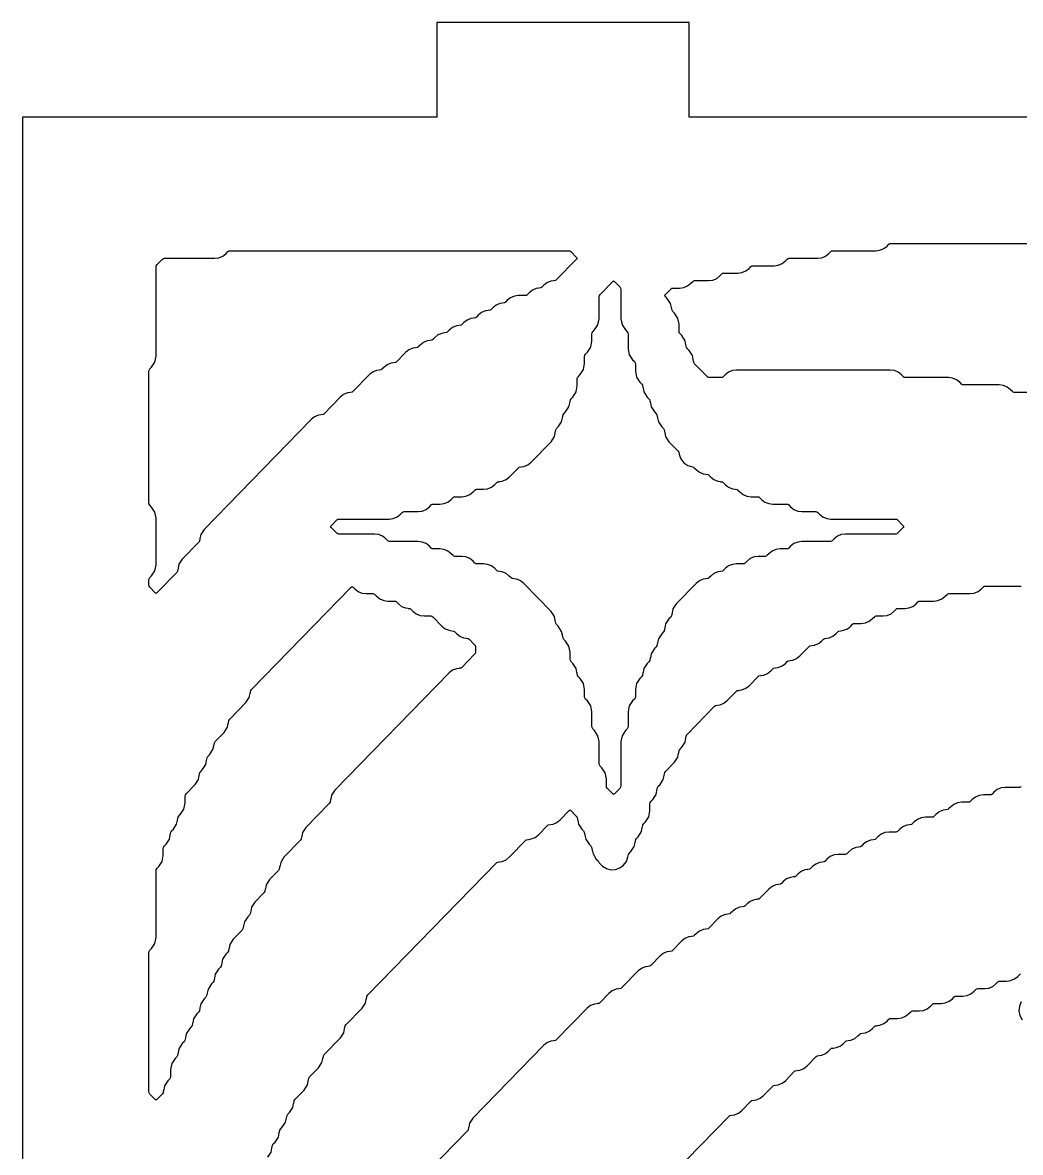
# Model space of a CAD drawing. Header units: millimetres. Extents: x 10 to 410, y 18 to 283.
# Drawn here: x 79 to 110.63, y 247.18 to 283 of the extents above; entities that cross this region are included whole.
import ezdxf

# ---------------------------------------------------------------- set-up
doc = ezdxf.new("R2010")
doc.units = ezdxf.units.MM
doc.layers.add('CUT', color=1, linetype='Continuous')

msp = doc.modelspace()

# ---------------------------------------------------------------- linework, layer by layer
at = {"layer": 'CUT'}
for points in [[(121.134, 157), (129.134, 157), (129.134, 160), (142.2679, 160), (142.2679, 280), (129.134, 280), (129.134, 283), (121.134, 283), (121.134, 280), (100.134, 280), (100.134, 283), (92.134, 283), (92.134, 280), (79, 280), (79, 160), (92.134, 160), (92.134, 157), (100.134, 157), (100.134, 160), (121.134, 160)], [(83.0338, 265.0961), (83.0088, 265.1344), (83, 265.1792), (83, 265.3187), (83.0088, 265.3635), (83.0338, 265.4018), (83.0884, 265.4577), (83.1934, 265.6184), (83.2303, 265.8067), (83.2303, 267.2903), (83.1934, 267.4787), (83.0884, 267.6393), (83.0338, 267.6953), (83.0088, 267.7335), (83, 267.7784), (83, 271.9347), (83.0088, 271.9796), (83.0338, 272.0178), (83.0884, 272.0738), (83.1934, 272.2344), (83.2303, 272.4228), (83.2303, 275.2427), (83.2391, 275.2876), (83.2641, 275.3258), (83.4373, 275.5036), (83.4623, 275.5232), (83.4939, 275.5274), (85.0919, 275.5274), (85.2234, 275.545), (85.3457, 275.5966), (85.45, 275.6785), (85.5099, 275.7399), (85.5349, 275.7595), (85.5664, 275.7637), (96.3231, 275.7637), (96.3546, 275.7595), (96.3797, 275.7399), (96.5597, 275.5551), (96.5794, 275.5274), (96.5597, 275.4997), (95.9191, 274.8424), (95.8941, 274.8228), (95.8295, 274.8141), (95.8298, 274.8123), (95.745, 274.801), (95.6228, 274.7494), (95.5184, 274.6675), (95.4585, 274.6061), (95.4335, 274.5865), (95.369, 274.5779), (95.3692, 274.576), (95.2844, 274.5647), (95.1622, 274.5131), (95.0578, 274.4313), (94.998, 274.3698), (94.9729, 274.3502), (94.9414, 274.346), (94.725, 274.346), (94.5936, 274.3284), (94.4713, 274.2768), (94.367, 274.195), (94.3071, 274.1336), (94.2821, 274.1139), (94.2175, 274.1053), (94.2178, 274.1035), (94.133, 274.0921), (94.0108, 274.0406), (93.9064, 273.9587), (93.8466, 273.8973), (93.8215, 273.8776), (93.757, 273.869), (93.7572, 273.8672), (93.6724, 273.8558), (93.5502, 273.8043), (93.4458, 273.7224), (93.386, 273.661), (93.361, 273.6414), (93.2964, 273.6327), (93.2967, 273.6309), (93.2119, 273.6195), (93.0896, 273.568), (92.9853, 273.4861), (92.9254, 273.4247), (92.9004, 273.4051), (92.8358, 273.3964), (92.8361, 273.3946), (92.7513, 273.3832), (92.6291, 273.3317), (92.5247, 273.2498), (92.4649, 273.1884), (92.4398, 273.1688), (92.3753, 273.1601), (92.3755, 273.1583), (92.2907, 273.147), (92.1685, 273.0954), (92.0641, 273.0135), (92.0043, 272.9521), (91.9793, 272.9325), (91.9147, 272.9239), (91.915, 272.922), (91.8302, 272.9107), (91.7079, 272.8591), (91.6036, 272.7772), (91.5437, 272.7158), (91.5187, 272.6962), (91.4541, 272.6876), (91.4544, 272.6857), (91.3696, 272.6744), (91.2474, 272.6228), (91.143, 272.541), (90.8529, 272.2433), (90.8278, 272.2236), (90.7633, 272.215), (90.7635, 272.2132), (90.6787, 272.2018), (90.5565, 272.1503), (90.4522, 272.0684), (90.3923, 272.007), (90.3673, 271.9873), (90.3027, 271.9787), (90.303, 271.9769), (90.2182, 271.9655), (90.096, 271.914), (89.9916, 271.8321), (89.4712, 271.2981), (89.4461, 271.2785), (89.3816, 271.2698), (89.3818, 271.268), (89.2971, 271.2567), (89.1748, 271.2051), (89.0705, 271.1232), (88.55, 270.5893), (88.525, 270.5696), (88.4605, 270.561), (88.4607, 270.5592), (88.3759, 270.5478), (88.2537, 270.4963), (88.1493, 270.4144), (84.7539, 266.9304), (84.6488, 266.7698), (84.6242, 266.6439), (84.6213, 266.6445), (84.6032, 266.5521), (84.5782, 266.5138), (84.0631, 265.9853), (83.958, 265.8247), (83.9333, 265.6988), (83.9304, 265.6993), (83.9124, 265.6069), (83.8873, 265.5687), (83.2582, 264.9232), (83.2303, 264.9024), (83.2024, 264.9232)], [(88.9641, 267.2335), (88.9891, 267.2532), (89.0207, 267.2574), (90.6187, 267.2574), (90.7502, 267.275), (90.8724, 267.3265), (90.9768, 267.4084), (91.0367, 267.4698), (91.0617, 267.4895), (91.0932, 267.4937), (91.5399, 267.4937), (91.6714, 267.5113), (91.7936, 267.5628), (91.8979, 267.6447), (91.9578, 267.7061), (91.9828, 267.7257), (92.0144, 267.73), (92.2307, 267.73), (92.3622, 267.7476), (92.4844, 267.7991), (92.5888, 267.881), (92.6486, 267.9424), (92.6737, 267.962), (92.7052, 267.9662), (92.9216, 267.9662), (93.0531, 267.9838), (93.1753, 268.0354), (93.2796, 268.1173), (93.3395, 268.1787), (93.3645, 268.1983), (93.3961, 268.2025), (93.6124, 268.2025), (93.7439, 268.2201), (93.8661, 268.2717), (93.9705, 268.3536), (94.0303, 268.415), (94.0554, 268.4346), (94.1199, 268.4432), (94.1197, 268.4451), (94.2045, 268.4564), (94.3267, 268.508), (94.4311, 268.5898), (94.7212, 268.8875), (94.7462, 268.9072), (94.8108, 268.9158), (94.8105, 268.9176), (94.8953, 268.929), (95.0175, 268.9805), (95.1219, 269.0624), (95.7539, 269.7109), (95.859, 269.8715), (95.8836, 269.9974), (95.8866, 269.9969), (95.9046, 270.0893), (95.9297, 270.1275), (95.9842, 270.1835), (96.0893, 270.3441), (96.1139, 270.47), (96.1168, 270.4694), (96.1349, 270.5618), (96.1599, 270.6001), (96.2145, 270.6561), (96.3196, 270.8167), (96.3442, 270.9426), (96.3471, 270.942), (96.3652, 271.0344), (96.3902, 271.0727), (96.4448, 271.1286), (96.5499, 271.2892), (96.5867, 271.4776), (96.5867, 271.6984), (96.5955, 271.7433), (96.6205, 271.7815), (96.6751, 271.8375), (96.7801, 271.9981), (96.817, 272.1865), (96.817, 272.4073), (96.8258, 272.4521), (96.8508, 272.4904), (96.9053, 272.5464), (97.0104, 272.707), (97.0473, 272.8953), (97.0473, 273.1161), (97.056, 273.161), (97.0811, 273.1992), (97.1356, 273.2552), (97.2407, 273.4158), (97.2776, 273.6042), (97.2776, 274.2976), (97.2863, 274.3424), (97.3114, 274.3807), (97.7102, 274.7899), (97.7381, 274.8106), (97.766, 274.7899), (97.9346, 274.617), (97.9596, 274.5787), (97.9684, 274.5338), (97.9684, 273.6042), (98.0052, 273.4158), (98.1103, 273.2552), (98.1649, 273.1992), (98.1899, 273.161), (98.1987, 273.1161), (98.1987, 272.659), (98.2355, 272.4707), (98.3406, 272.3101), (98.3952, 272.2541), (98.4202, 272.2158), (98.429, 272.171), (98.429, 271.9502), (98.4658, 271.7618), (98.5709, 271.6012), (98.6254, 271.5452), (98.6505, 271.507), (98.6685, 271.4146), (98.6715, 271.4152), (98.6961, 271.2892), (98.8012, 271.1286), (98.8557, 271.0727), (98.8808, 271.0344), (98.8988, 270.942), (98.9018, 270.9426), (98.9264, 270.8167), (99.0315, 270.6561), (99.086, 270.6001), (99.111, 270.5618), (99.1291, 270.4694), (99.132, 270.47), (99.1567, 270.3441), (99.2617, 270.1835), (99.3163, 270.1275), (99.3413, 270.0893), (99.3594, 269.9969), (99.3623, 269.9974), (99.3869, 269.8715), (99.492, 269.7109), (99.7769, 269.4187), (99.8019, 269.3804), (99.8155, 269.3107), (99.8685, 269.1651), (99.9634, 269.0427), (100.0914, 268.9552), (100.2399, 268.9111), (100.2695, 268.9072), (100.2945, 268.8875), (100.3543, 268.8261), (100.4587, 268.7443), (100.5809, 268.6927), (100.6657, 268.6814), (100.6655, 268.6795), (100.73, 268.6709), (100.755, 268.6513), (100.8149, 268.5898), (100.9193, 268.508), (101.0415, 268.4564), (101.1263, 268.4451), (101.126, 268.4432), (101.1906, 268.4346), (101.2156, 268.415), (101.2755, 268.3536), (101.3798, 268.2717), (101.5021, 268.2201), (101.5869, 268.2088), (101.5866, 268.207), (101.6512, 268.1983), (101.6762, 268.1787), (101.736, 268.1173), (101.8404, 268.0354), (101.9626, 267.9838), (102.0941, 267.9662), (102.3105, 267.9662), (102.342, 267.962), (102.367, 267.9424), (102.4269, 267.881), (102.5312, 267.7991), (102.6535, 267.7476), (102.785, 267.73), (103.2316, 267.73), (103.2631, 267.7257), (103.2882, 267.7061), (103.348, 267.6447), (103.4524, 267.5628), (103.5746, 267.5113), (103.7061, 267.4937), (104.1527, 267.4937), (104.1843, 267.4895), (104.2093, 267.4698), (104.2691, 267.4084), (104.3735, 267.3265), (104.4957, 267.275), (104.6272, 267.2574), (106.6859, 267.2574), (106.7174, 267.2532), (106.7424, 267.2335), (106.9224, 267.0488), (106.9421, 267.0211), (106.9224, 266.9934), (106.7424, 266.8087), (106.7174, 266.789), (106.6859, 266.7848), (105.0878, 266.7848), (104.9563, 266.7672), (104.8341, 266.7157), (104.7297, 266.6338), (104.6699, 266.5724), (104.6448, 266.5527), (104.6133, 266.5485), (103.7061, 266.5485), (103.5746, 266.5309), (103.4524, 266.4794), (103.348, 266.3975), (103.2882, 266.3361), (103.2631, 266.3165), (103.2316, 266.3122), (103.0152, 266.3122), (102.8838, 266.2946), (102.7615, 266.2431), (102.6572, 266.1612), (102.5973, 266.0998), (102.5723, 266.0802), (102.5408, 266.0759), (102.3244, 266.0759), (102.1929, 266.0584), (102.0707, 266.0068), (101.9663, 265.9249), (101.9065, 265.8635), (101.8814, 265.8439), (101.8499, 265.8397), (101.6335, 265.8397), (101.5021, 265.8221), (101.3798, 265.7705), (101.2755, 265.6886), (101.2156, 265.6272), (101.1906, 265.6076), (101.126, 265.599), (101.1263, 265.5971), (101.0415, 265.5858), (100.9193, 265.5342), (100.8149, 265.4524), (100.755, 265.3909), (100.73, 265.3713), (100.6655, 265.3627), (100.6657, 265.3608), (100.5809, 265.3495), (100.4587, 265.2979), (100.3543, 265.2161), (99.7223, 264.5676), (99.6172, 264.407), (99.5926, 264.2811), (99.5897, 264.2816), (99.5716, 264.1892), (99.5466, 264.151), (99.492, 264.095), (99.3869, 263.9344), (99.3623, 263.8085), (99.3594, 263.809), (99.3413, 263.7166), (99.3163, 263.6784), (99.2617, 263.6224), (99.1567, 263.4618), (99.132, 263.3359), (99.1291, 263.3365), (99.111, 263.2441), (99.086, 263.2058), (99.0315, 263.1498), (98.9264, 262.9892), (98.9018, 262.8633), (98.8988, 262.8639), (98.8808, 262.7715), (98.8557, 262.7332), (98.8012, 262.6773), (98.6961, 262.5167), (98.6715, 262.3908), (98.6685, 262.3913), (98.6505, 262.2989), (98.6254, 262.2607), (98.5709, 262.2047), (98.4658, 262.0441), (98.429, 261.8557), (98.429, 261.6349), (98.4202, 261.5901), (98.3952, 261.5518), (98.3406, 261.4958), (98.2355, 261.3352), (98.1987, 261.1469), (98.1987, 260.6898), (98.1899, 260.6449), (98.1649, 260.6067), (98.1103, 260.5507), (98.0052, 260.3901), (97.9684, 260.2017), (97.9684, 258.7995), (97.9596, 258.7546), (97.9346, 258.7164), (97.766, 258.5434), (97.7381, 258.5227), (97.7102, 258.5434), (97.5416, 258.7164), (97.5166, 258.7546), (97.5078, 258.7995), (97.5078, 259.0203), (97.471, 259.2086), (97.3659, 259.3693), (97.3114, 259.4252), (97.2863, 259.4635), (97.2776, 259.5083), (97.2776, 260.2017), (97.2407, 260.3901), (97.1356, 260.5507), (97.0811, 260.6067), (97.056, 260.6449), (97.0473, 260.6898), (97.0473, 261.1469), (97.0104, 261.3352), (96.9053, 261.4958), (96.8508, 261.5518), (96.8258, 261.5901), (96.817, 261.6349), (96.817, 261.8557), (96.7801, 262.0441), (96.6751, 262.2047), (96.6205, 262.2607), (96.5955, 262.2989), (96.5774, 262.3913), (96.5745, 262.3908), (96.5499, 262.5167), (96.4448, 262.6773), (96.3902, 262.7332), (96.3652, 262.7715), (96.3564, 262.8164), (96.3564, 263.0372), (96.3196, 263.2255), (96.2145, 263.3861), (96.1599, 263.4421), (96.1349, 263.4804), (96.1168, 263.5728), (96.1139, 263.5722), (96.0893, 263.6981), (95.9842, 263.8587), (95.9297, 263.9147), (95.9046, 263.9529), (95.8866, 264.0453), (95.8836, 264.0448), (95.859, 264.1707), (95.7539, 264.3313), (94.8916, 265.2161), (94.7873, 265.2979), (94.665, 265.3495), (94.5802, 265.3608), (94.5805, 265.3627), (94.5159, 265.3713), (94.4909, 265.3909), (94.4311, 265.4524), (94.3267, 265.5342), (94.2045, 265.5858), (94.1197, 265.5971), (94.1199, 265.599), (94.0554, 265.6076), (94.0303, 265.6272), (93.9705, 265.6886), (93.8661, 265.7705), (93.7439, 265.8221), (93.6124, 265.8397), (93.3961, 265.8397), (93.3645, 265.8439), (93.3395, 265.8635), (93.2796, 265.9249), (93.1753, 266.0068), (93.0531, 266.0584), (92.9216, 266.0759), (92.7052, 266.0759), (92.6737, 266.0802), (92.6486, 266.0998), (92.5888, 266.1612), (92.4844, 266.2431), (92.3622, 266.2946), (92.2307, 266.3122), (92.0144, 266.3122), (91.9828, 266.3165), (91.9578, 266.3361), (91.8979, 266.3975), (91.7936, 266.4794), (91.6714, 266.5309), (91.5399, 266.5485), (90.6327, 266.5485), (90.6011, 266.5527), (90.5761, 266.5724), (90.5162, 266.6338), (90.4119, 266.7157), (90.2897, 266.7672), (90.1582, 266.7848), (89.0207, 266.7848), (88.9891, 266.789), (88.9641, 266.8087), (88.7841, 266.9934), (88.7644, 267.0211), (88.7841, 267.0488)], [(83.0338, 249.0286), (83.0088, 249.0669), (83, 249.1117), (83, 253.5043), (83.0088, 253.5492), (83.0338, 253.5874), (83.0884, 253.6434), (83.1934, 253.804), (83.2303, 253.9924), (83.2303, 256.1035), (83.2391, 256.1483), (83.2641, 256.1866), (83.3186, 256.2426), (83.4237, 256.4032), (83.4606, 256.5915), (83.4606, 256.8123), (83.4693, 256.8572), (83.4944, 256.8954), (83.5489, 256.9514), (83.654, 257.112), (83.6786, 257.2379), (83.6816, 257.2374), (83.6996, 257.3298), (83.7247, 257.368), (83.7792, 257.424), (83.8843, 257.5846), (83.9089, 257.7105), (83.9118, 257.7099), (83.9299, 257.8023), (83.9549, 257.8406), (84.0095, 257.8966), (84.1146, 258.0572), (84.1514, 258.2455), (84.1514, 258.4663), (84.1602, 258.5112), (84.1852, 258.5495), (84.4701, 258.8417), (84.5751, 259.0023), (84.5998, 259.1282), (84.6027, 259.1277), (84.6208, 259.2201), (84.6458, 259.2583), (84.7003, 259.3143), (84.8054, 259.4749), (84.8301, 259.6008), (84.833, 259.6002), (84.851, 259.6926), (84.8761, 259.7309), (84.9306, 259.7869), (85.0357, 259.9475), (85.0603, 260.0734), (85.0633, 260.0728), (85.0813, 260.1652), (85.1064, 260.2035), (85.3912, 260.4957), (85.4963, 260.6563), (85.5209, 260.7822), (85.5238, 260.7817), (85.5419, 260.8741), (85.5669, 260.9123), (86.082, 261.4409), (86.1871, 261.6015), (86.2117, 261.7274), (86.2147, 261.7268), (86.2327, 261.8192), (86.2578, 261.8575), (89.42, 265.1022), (89.4479, 265.1229), (89.4758, 265.1022), (89.531, 265.0455), (89.6354, 264.9637), (89.7576, 264.9121), (89.8891, 264.8945), (90.1055, 264.8945), (90.137, 264.8903), (90.162, 264.8707), (90.2219, 264.8093), (90.3262, 264.7274), (90.4485, 264.6758), (90.5799, 264.6582), (90.7963, 264.6582), (90.8278, 264.654), (90.8529, 264.6344), (90.9127, 264.573), (91.0171, 264.4911), (91.1393, 264.4395), (91.2241, 264.4282), (91.2239, 264.4264), (91.2884, 264.4177), (91.3134, 264.3981), (91.3733, 264.3367), (91.4777, 264.2548), (91.5999, 264.2033), (91.7314, 264.1857), (91.9477, 264.1857), (91.9793, 264.1814), (92.0043, 264.1618), (92.2944, 263.8641), (92.3988, 263.7822), (92.521, 263.7307), (92.6058, 263.7193), (92.6056, 263.7175), (92.6701, 263.7089), (92.6951, 263.6892), (92.755, 263.6278), (92.8594, 263.5459), (92.9816, 263.4944), (93.0664, 263.483), (93.0661, 263.4812), (93.1307, 263.4726), (93.1557, 263.4529), (93.3289, 263.2752), (93.354, 263.2369), (93.3627, 263.1921), (93.3627, 263.0527), (93.354, 263.0078), (93.3289, 262.9695), (92.9254, 262.5555), (92.9004, 262.5359), (92.8358, 262.5272), (92.8361, 262.5254), (92.7513, 262.514), (92.6291, 262.4625), (92.5247, 262.3806), (88.899, 258.6604), (88.7939, 258.4998), (88.7693, 258.3739), (88.7664, 258.3744), (88.7483, 258.282), (88.7233, 258.2438), (87.9779, 257.479), (87.8728, 257.3184), (87.8482, 257.1924), (87.8452, 257.193), (87.8272, 257.1006), (87.8021, 257.0624), (87.287, 256.5338), (87.1819, 256.3732), (87.1573, 256.2473), (87.1544, 256.2479), (87.1363, 256.1555), (87.1113, 256.1172), (86.8265, 255.825), (86.7214, 255.6643), (86.6967, 255.5384), (86.6938, 255.539), (86.6758, 255.4466), (86.6507, 255.4084), (86.3659, 255.1161), (86.2608, 254.9555), (86.2362, 254.8296), (86.2333, 254.8301), (86.2152, 254.7377), (86.1902, 254.6995), (86.1356, 254.6435), (86.0305, 254.4829), (86.0059, 254.357), (86.003, 254.3576), (85.9849, 254.2652), (85.9599, 254.2269), (85.675, 253.9347), (85.57, 253.774), (85.5453, 253.6481), (85.5424, 253.6487), (85.5243, 253.5563), (85.4993, 253.5181), (85.4448, 253.4621), (85.3397, 253.3015), (85.315, 253.1756), (85.3121, 253.1761), (85.2941, 253.0837), (85.269, 253.0455), (85.2145, 252.9895), (85.1094, 252.8289), (85.0848, 252.703), (85.0818, 252.7036), (85.0638, 252.6112), (85.0387, 252.5729), (84.9842, 252.5169), (84.8791, 252.3563), (84.8545, 252.2304), (84.8516, 252.231), (84.8335, 252.1386), (84.8085, 252.1003), (84.7539, 252.0444), (84.6488, 251.8838), (84.6242, 251.7578), (84.6213, 251.7584), (84.6032, 251.666), (84.5782, 251.6278), (84.5236, 251.5718), (84.4185, 251.4112), (84.3939, 251.2853), (84.391, 251.2858), (84.3729, 251.1934), (84.3479, 251.1552), (84.2933, 251.0992), (84.1883, 250.9386), (84.1636, 250.8127), (84.1607, 250.8133), (84.1426, 250.7209), (84.1176, 250.6826), (84.0631, 250.6266), (83.958, 250.466), (83.9333, 250.3401), (83.9304, 250.3407), (83.9124, 250.2483), (83.8873, 250.21), (83.8328, 250.1541), (83.7277, 249.9935), (83.6908, 249.8051), (83.6908, 249.5843), (83.6821, 249.5394), (83.657, 249.5012), (83.6025, 249.4452), (83.4974, 249.2846), (83.4728, 249.1587), (83.4699, 249.1593), (83.4518, 249.0669), (83.4268, 249.0286), (83.2582, 248.8556), (83.2303, 248.8349), (83.2024, 248.8556)]]:
    msp.add_lwpolyline(points, close=True, dxfattribs=at)
for points in [[(111.1139, 271.2743), (110.437, 271.2743), (110.4055, 271.2785), (110.3804, 271.2981), (110.3206, 271.3595), (110.2162, 271.4414), (110.094, 271.493), (109.9625, 271.5105), (108.825, 271.5105), (108.7935, 271.5148), (108.7685, 271.5344), (108.7086, 271.5958), (108.6042, 271.6777), (108.482, 271.7292), (108.3505, 271.7468), (106.9828, 271.7468), (106.9512, 271.7511), (106.9262, 271.7707), (106.8663, 271.8321), (106.762, 271.914), (106.6398, 271.9655), (106.5083, 271.9831), (101.6335, 271.9831), (101.5021, 271.9655), (101.3798, 271.914), (101.2755, 271.8321), (101.2156, 271.7707), (101.1906, 271.7511), (101.1591, 271.7468), (100.7651, 271.7468), (100.7336, 271.7511), (100.7086, 271.7707), (100.305, 272.1847), (100.28, 272.223), (100.2619, 272.3154), (100.259, 272.3148), (100.2344, 272.4407), (100.1293, 272.6013), (100.0748, 272.6573), (100.0497, 272.6956), (100.0317, 272.788), (100.0287, 272.7874), (100.0041, 272.9133), (99.899, 273.0739), (99.8445, 273.1299), (99.8194, 273.1681), (99.8107, 273.213), (99.8107, 273.4338), (99.7738, 273.6221), (99.6687, 273.7828), (99.6142, 273.8387), (99.5892, 273.877), (99.5711, 273.9694), (99.5682, 273.9688), (99.5435, 274.0947), (99.4385, 274.2553), (99.3771, 274.3183), (99.3574, 274.346), (99.3771, 274.3737), (99.5571, 274.5584), (99.5822, 274.5781), (99.6137, 274.5823), (99.8301, 274.5823), (99.9615, 274.5999), (100.0838, 274.6514), (100.1881, 274.7333), (100.248, 274.7947), (100.273, 274.8143), (100.3045, 274.8186), (100.7512, 274.8186), (100.8827, 274.8362), (101.0049, 274.8877), (101.1093, 274.9696), (101.1691, 275.031), (101.1941, 275.0506), (101.2257, 275.0549), (101.6723, 275.0549), (101.8038, 275.0724), (101.926, 275.124), (102.0304, 275.2059), (102.0903, 275.2673), (102.1153, 275.2869), (102.1468, 275.2911), (102.8237, 275.2911), (102.9552, 275.3087), (103.0775, 275.3603), (103.1818, 275.4422), (103.2417, 275.5036), (103.2667, 275.5232), (103.2982, 275.5274), (104.2054, 275.5274), (104.3369, 275.545), (104.4591, 275.5966), (104.5635, 275.6785), (104.6234, 275.7399), (104.6484, 275.7595), (104.6799, 275.7637), (106.0477, 275.7637), (106.1792, 275.7813), (106.3014, 275.8329), (106.4058, 275.9147), (106.4656, 275.9761), (106.4907, 275.9958), (106.5222, 276), (111.0612, 276)], [(86.7729, 247.0274), (86.878, 247.188), (86.9026, 247.3139), (86.9055, 247.3133), (86.9236, 247.4057), (86.9486, 247.444), (87.0032, 247.4999), (87.1083, 247.6606), (87.1329, 247.7865), (87.1358, 247.7859), (87.1539, 247.8783), (87.1789, 247.9165), (87.2335, 247.9725), (87.3385, 248.1331), (87.3632, 248.259), (87.3661, 248.2585), (87.3842, 248.3509), (87.4092, 248.3891), (87.4637, 248.4451), (87.5688, 248.6057), (87.5934, 248.7316), (87.5964, 248.731), (87.6144, 248.8234), (87.6395, 248.8617), (87.9243, 249.154), (88.0294, 249.3146), (88.054, 249.4405), (88.0569, 249.4399), (88.075, 249.5323), (88.1, 249.5706), (88.3849, 249.8628), (88.49, 250.0234), (88.5146, 250.1493), (88.5175, 250.1488), (88.5356, 250.2412), (88.5606, 250.2794), (89.0757, 250.808), (89.1808, 250.9686), (89.2054, 251.0945), (89.2083, 251.0939), (89.2264, 251.1863), (89.2514, 251.2246), (89.7666, 251.7531), (89.8717, 251.9137), (89.8963, 252.0396), (89.8992, 252.0391), (89.9173, 252.1315), (89.9423, 252.1697), (94.0303, 256.3643), (94.0554, 256.384), (94.1199, 256.3926), (94.1197, 256.3944), (94.2045, 256.4058), (94.3267, 256.4573), (94.4311, 256.5392), (94.9515, 257.0732), (94.9765, 257.0928), (95.041, 257.1015), (95.0408, 257.1033), (95.1256, 257.1146), (95.2478, 257.1662), (95.3522, 257.2481), (95.6423, 257.5458), (95.6674, 257.5654), (95.7319, 257.574), (95.7317, 257.5759), (95.8164, 257.5872), (95.9387, 257.6388), (96.043, 257.7206), (96.3285, 258.0135), (96.3564, 258.0343), (96.3843, 258.0135), (96.5529, 257.8406), (96.5779, 257.8023), (96.596, 257.7099), (96.5989, 257.7105), (96.6235, 257.5846), (96.7286, 257.424), (96.7832, 257.368), (96.8082, 257.3298), (96.8263, 257.2374), (96.8292, 257.2379), (96.8538, 257.112), (96.9589, 256.9514), (97.0135, 256.8954), (97.0385, 256.8572), (97.0566, 256.7648), (97.0595, 256.7654), (97.0841, 256.6395), (97.1892, 256.4788), (97.2437, 256.4229), (97.2827, 256.3633), (97.3808, 256.2531), (97.5068, 256.1763), (97.6497, 256.1397), (97.7971, 256.1463), (97.9361, 256.1957), (98.0547, 256.2835), (98.1425, 256.402), (98.1918, 256.5411), (98.2075, 256.6209), (98.2325, 256.6592), (98.287, 256.7151), (98.3921, 256.8757), (98.4168, 257.0017), (98.4197, 257.0011), (98.4377, 257.0935), (98.4628, 257.1317), (98.5173, 257.1877), (98.6224, 257.3483), (98.647, 257.4742), (98.65, 257.4737), (98.668, 257.5661), (98.6931, 257.6043), (98.7476, 257.6603), (98.8527, 257.8209), (98.8895, 258.0093), (98.8895, 258.23), (98.8983, 258.2749), (98.9233, 258.3132), (98.9779, 258.3691), (99.083, 258.5298), (99.1076, 258.6557), (99.1105, 258.6551), (99.1286, 258.7475), (99.1536, 258.7857), (99.2082, 258.8417), (99.3133, 259.0023), (99.3379, 259.1282), (99.3408, 259.1277), (99.3589, 259.2201), (99.3839, 259.2583), (99.6687, 259.5506), (99.7738, 259.7112), (99.7985, 259.8371), (99.8014, 259.8365), (99.8194, 259.9289), (99.8445, 259.9672), (99.899, 260.0231), (100.0041, 260.1838), (100.0287, 260.3097), (100.0317, 260.3091), (100.0497, 260.4015), (100.0748, 260.4397), (100.9388, 261.3264), (100.9639, 261.346), (101.0284, 261.3546), (101.0282, 261.3565), (101.113, 261.3678), (101.2352, 261.4194), (101.3396, 261.5012), (101.6297, 261.7989), (101.6547, 261.8186), (101.7193, 261.8272), (101.719, 261.829), (101.8038, 261.8404), (101.926, 261.8919), (102.0304, 261.9738), (102.3205, 262.2715), (102.3456, 262.2911), (102.4101, 262.2998), (102.4099, 262.3016), (102.4947, 262.313), (102.6169, 262.3645), (102.7213, 262.4464), (102.7811, 262.5078), (102.8061, 262.5274), (102.8707, 262.5361), (102.8704, 262.5379), (102.9552, 262.5492), (103.0775, 262.6008), (103.1818, 262.6827), (103.2417, 262.7441), (103.2667, 262.7637), (103.3312, 262.7724), (103.331, 262.7742), (103.4158, 262.7855), (103.538, 262.8371), (103.6424, 262.919), (103.9325, 263.2167), (103.9575, 263.2363), (104.0221, 263.2449), (104.0218, 263.2468), (104.1066, 263.2581), (104.2289, 263.3097), (104.3332, 263.3915), (104.3931, 263.4529), (104.4181, 263.4726), (104.4827, 263.4812), (104.4824, 263.483), (104.5672, 263.4944), (104.6894, 263.5459), (104.7938, 263.6278), (104.8536, 263.6892), (104.8787, 263.7089), (104.9432, 263.7175), (104.943, 263.7193), (105.0278, 263.7307), (105.15, 263.7822), (105.2544, 263.8641), (105.3142, 263.9255), (105.3392, 263.9451), (105.3708, 263.9494), (105.5871, 263.9494), (105.7186, 263.967), (105.8408, 264.0185), (105.9452, 264.1004), (106.0051, 264.1618), (106.0301, 264.1814), (106.0616, 264.1857), (106.278, 264.1857), (106.4095, 264.2033), (106.5317, 264.2548), (106.6361, 264.3367), (106.6959, 264.3981), (106.7209, 264.4177), (106.7525, 264.4219), (106.9688, 264.4219), (107.1003, 264.4395), (107.2225, 264.4911), (107.3269, 264.573), (107.3868, 264.6344), (107.4118, 264.654), (107.4433, 264.6582), (107.89, 264.6582), (108.0215, 264.6758), (108.1437, 264.7274), (108.248, 264.8093), (108.3079, 264.8707), (108.3329, 264.8903), (108.3645, 264.8945), (109.0414, 264.8945), (109.1729, 264.9121), (109.2951, 264.9637), (109.3995, 265.0455), (109.4593, 265.1069), (109.4843, 265.1266), (109.5159, 265.1308), (110.6534, 265.1308)], [(110.6572, 258.7749), (110.6322, 258.7553), (110.6007, 258.7511), (110.154, 258.7511), (110.0225, 258.7335), (109.9003, 258.6819), (109.7959, 258.6), (109.7361, 258.5386), (109.7111, 258.519), (109.6795, 258.5148), (109.4632, 258.5148), (109.3317, 258.4972), (109.2095, 258.4456), (109.1051, 258.3637), (109.0452, 258.3023), (109.0202, 258.2827), (108.9887, 258.2785), (108.7723, 258.2785), (108.6408, 258.2609), (108.5186, 258.2093), (108.4142, 258.1275), (108.3544, 258.066), (108.3294, 258.0464), (108.2648, 258.0378), (108.2651, 258.0359), (108.1803, 258.0246), (108.058, 257.973), (107.9537, 257.8912), (107.8938, 257.8298), (107.8688, 257.8101), (107.8373, 257.8059), (107.6209, 257.8059), (107.4894, 257.7883), (107.3672, 257.7368), (107.2628, 257.6549), (107.203, 257.5935), (107.1779, 257.5738), (107.1134, 257.5652), (107.1136, 257.5634), (107.0289, 257.552), (106.9066, 257.5005), (106.8023, 257.4186), (106.7424, 257.3572), (106.7174, 257.3376), (106.6859, 257.3333), (106.4695, 257.3333), (106.338, 257.3157), (106.2158, 257.2642), (106.1114, 257.1823), (106.0516, 257.1209), (106.0265, 257.1013), (105.962, 257.0926), (105.9622, 257.0908), (105.8774, 257.0794), (105.7552, 257.0279), (105.6508, 256.946), (105.591, 256.8846), (105.566, 256.865), (105.5014, 256.8563), (105.5017, 256.8545), (105.4169, 256.8432), (105.2946, 256.7916), (105.1903, 256.7097), (105.1304, 256.6483), (105.1054, 256.6287), (105.0739, 256.6245), (104.8575, 256.6245), (104.726, 256.6069), (104.6038, 256.5553), (104.4994, 256.4734), (104.4396, 256.412), (104.4146, 256.3924), (104.35, 256.3838), (104.3502, 256.3819), (104.2655, 256.3706), (104.1432, 256.319), (104.0389, 256.2372), (103.979, 256.1758), (103.954, 256.1561), (103.8894, 256.1475), (103.8897, 256.1457), (103.8049, 256.1343), (103.6827, 256.0828), (103.5783, 256.0009), (103.5184, 255.9395), (103.4934, 255.9198), (103.4289, 255.9112), (103.4291, 255.9094), (103.3443, 255.898), (103.2221, 255.8465), (103.1177, 255.7646), (103.0579, 255.7032), (103.0329, 255.6835), (102.9683, 255.6749), (102.9686, 255.6731), (102.8838, 255.6617), (102.7615, 255.6102), (102.6572, 255.5283), (102.367, 255.2306), (102.342, 255.211), (102.2775, 255.2023), (102.2777, 255.2005), (102.1929, 255.1892), (102.0707, 255.1376), (101.9663, 255.0557), (101.9065, 254.9943), (101.8814, 254.9747), (101.8169, 254.966), (101.8171, 254.9642), (101.7323, 254.9529), (101.6101, 254.9013), (101.5057, 254.8194), (101.4459, 254.758), (101.4209, 254.7384), (101.3563, 254.7298), (101.3566, 254.7279), (101.2718, 254.7166), (101.1495, 254.665), (101.0452, 254.5832), (100.755, 254.2855), (100.73, 254.2658), (100.6655, 254.2572), (100.6657, 254.2554), (100.5809, 254.244), (100.4587, 254.1925), (100.3543, 254.1106), (100.2945, 254.0492), (100.2695, 254.0295), (100.2049, 254.0209), (100.2052, 254.0191), (100.1204, 254.0077), (99.9981, 253.9562), (99.8938, 253.8743), (99.6036, 253.5766), (99.5786, 253.557), (99.5141, 253.5483), (99.5143, 253.5465), (99.4295, 253.5351), (99.3073, 253.4836), (99.2029, 253.4017), (98.9128, 253.104), (98.8878, 253.0844), (98.8232, 253.0758), (98.8235, 253.0739), (98.7387, 253.0626), (98.6164, 253.011), (98.5121, 252.9291), (97.9917, 252.3952), (97.9666, 252.3755), (97.9021, 252.3669), (97.9023, 252.3651), (97.8175, 252.3537), (97.6953, 252.3022), (97.5909, 252.2203), (97.3008, 251.9226), (97.2758, 251.903), (97.2112, 251.8943), (97.2115, 251.8925), (97.1267, 251.8811), (97.0045, 251.8296), (96.9001, 251.7477), (95.9191, 250.7412), (95.8941, 250.7215), (95.8295, 250.7129), (95.8298, 250.7111), (95.745, 250.6997), (95.6228, 250.6482), (95.5184, 250.5663), (93.2744, 248.2638), (93.1693, 248.1032), (93.1447, 247.9773), (93.1418, 247.9778), (93.1237, 247.8854), (93.0987, 247.8472), (91.8927, 246.6098)], [(98.6931, 245.5537), (101.3994, 248.3306), (101.4244, 248.3502), (101.489, 248.3588), (101.4887, 248.3607), (101.5735, 248.372), (101.6958, 248.4236), (101.8001, 248.5055), (102.0903, 248.8031), (102.1153, 248.8228), (102.1798, 248.8314), (102.1796, 248.8333), (102.2644, 248.8446), (102.3866, 248.8962), (102.491, 248.978), (102.7811, 249.2757), (102.8061, 249.2954), (102.8707, 249.304), (102.8704, 249.3058), (102.9552, 249.3172), (103.0775, 249.3687), (103.1818, 249.4506), (103.4719, 249.7483), (103.497, 249.7679), (103.5615, 249.7766), (103.5613, 249.7784), (103.6461, 249.7897), (103.7683, 249.8413), (103.8727, 249.9232), (104.1628, 250.2209), (104.1878, 250.2405), (104.2524, 250.2491), (104.2521, 250.251), (104.3369, 250.2623), (104.4591, 250.3139), (104.5635, 250.3958), (104.6234, 250.4572), (104.6484, 250.4768), (104.7129, 250.4854), (104.7127, 250.4873), (104.7975, 250.4986), (104.9197, 250.5502), (105.0241, 250.632), (105.0839, 250.6934), (105.109, 250.7131), (105.1735, 250.7217), (105.1733, 250.7235), (105.2581, 250.7349), (105.3803, 250.7864), (105.4847, 250.8683), (105.5445, 250.9297), (105.5695, 250.9494), (105.6341, 250.958), (105.6338, 250.9598), (105.7186, 250.9712), (105.8408, 251.0227), (105.9452, 251.1046), (106.0051, 251.166), (106.0301, 251.1857), (106.0946, 251.1943), (106.0944, 251.1961), (106.1792, 251.2075), (106.3014, 251.259), (106.4058, 251.3409), (106.4656, 251.4023), (106.4907, 251.4219), (106.5222, 251.4262), (106.7386, 251.4262), (106.87, 251.4438), (106.9923, 251.4953), (107.0966, 251.5772), (107.1565, 251.6386), (107.1815, 251.6582), (107.213, 251.6624), (107.4294, 251.6624), (107.5609, 251.68), (107.6831, 251.7316), (107.7875, 251.8135), (107.8473, 251.8749), (107.8724, 251.8945), (107.9039, 251.8987), (108.1203, 251.8987), (108.2517, 251.9163), (108.374, 251.9679), (108.4783, 252.0498), (108.5382, 252.1112), (108.5632, 252.1308), (108.5947, 252.135), (108.8111, 252.135), (108.9426, 252.1526), (109.0648, 252.2042), (109.1692, 252.286), (109.229, 252.3475), (109.2541, 252.3671), (109.2856, 252.3713), (109.502, 252.3713), (109.6334, 252.3889), (109.7557, 252.4405), (109.86, 252.5223), (109.9199, 252.5837), (109.9449, 252.6034), (109.9764, 252.6076), (110.1928, 252.6076), (110.3243, 252.6252), (110.4465, 252.6767), (110.5509, 252.7586), (110.6107, 252.82), (110.6358, 252.8397)], [(110.661, 251.9564), (110.6006, 251.8172), (110.5846, 251.6663), (110.6147, 251.5175), (110.688, 251.3846)]]:
    msp.add_lwpolyline(points, dxfattribs=at)

doc.saveas('drawing.dxf')
